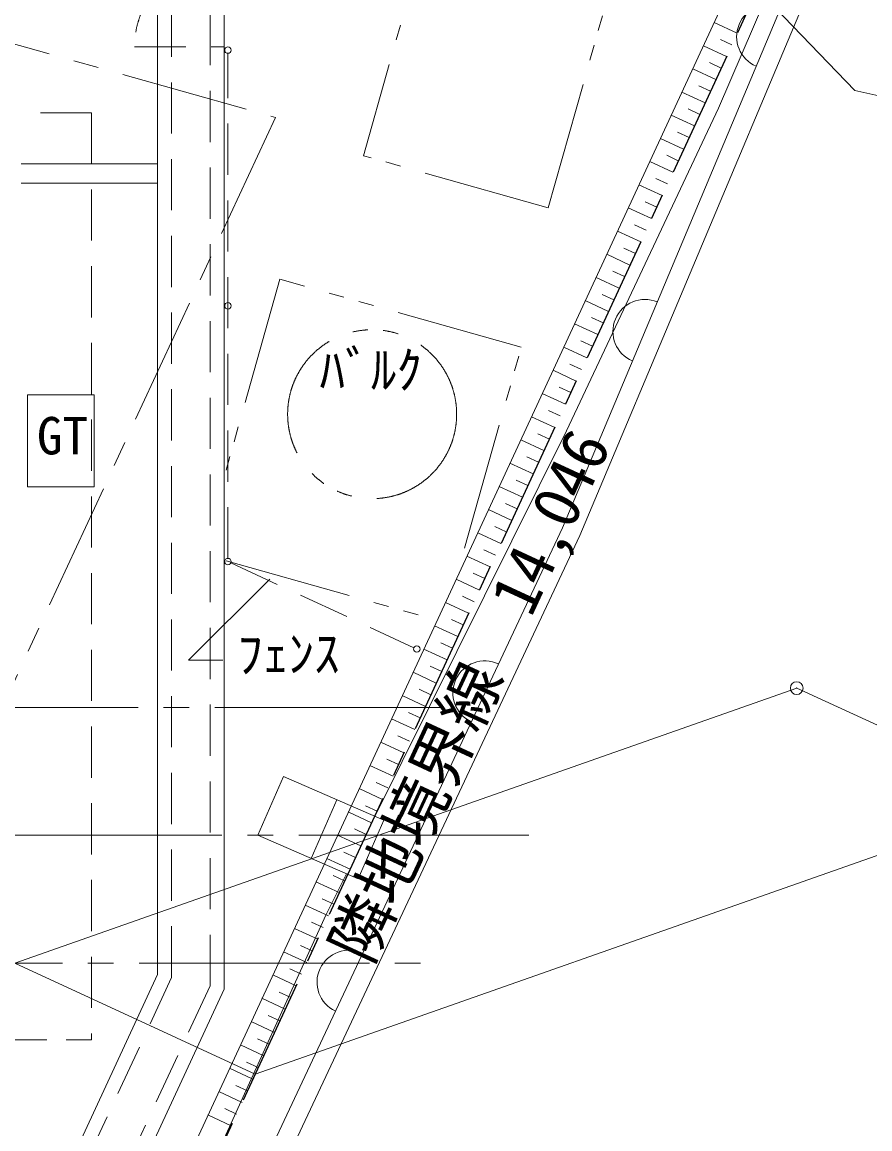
# Model space of a CAD drawing. Units: millimetres, scale not verified. Extents: x -56617 to 56645, y -39182 to 40051.
# Drawn here: x 39191 to 45818, y -16009 to -7354 of the extents above; entities that cross this region are included whole.
import ezdxf
from ezdxf.enums import TextEntityAlignment as Align

# ---------------------------------------------------------------- set-up
doc = ezdxf.new("R2010")
doc.units = ezdxf.units.MM
doc.header["$LTSCALE"] = 200
doc.header["$PDMODE"] = 32
doc.header["$PDSIZE"] = 100
for name, pattern in [('CHAIN1', [8, 5, -1, 1, -1]), ('CHAIN2', [12, 9, -1, 1, -1]), ('DASHED2', [3, 2, -1]), ('DOUBLE_CHAIN1', [8.8, 5, -1, 0.6, -0.6, 0.6, -1])]:
    doc.linetypes.add(name, pattern=pattern)
for name, color, linetype, lineweight in [('0-2_仕上', 4, 'Continuous', 9), ('0-3_建具', 7, 'Continuous', 18), ('2-3_建具', 7, 'Continuous', 18), ('2-4_その他1', 3, 'DOUBLE_CHAIN1', 18), ('2-E_2-Eﾚｲﾔ', 4, 'Continuous', 9), ('2-F_2-Fﾚｲﾔ', 4, 'Continuous', 9), ('3-0_通り芯', 7, 'CHAIN2', 18), ('3-3_建具', 7, 'Continuous', 18), ('3-6_その他3', 6, 'CHAIN1', 25), ('3-C_ハッチ4', 3, 'CHAIN1', 18), ('3-F_太線', 3, 'Continuous', 18)]:
    doc.layers.add(name, color=color, linetype=linetype, lineweight=lineweight)
doc.styles.add('ＭＳ ゴシック', font='')
doc.styles.get('ＭＳ ゴシック').set_extended_font_data('MS Gothic')

msp = doc.modelspace()

# ---------------------------------------------------------------- linework, layer by layer
at = {"layer": '0-2_仕上'}
for p, q in [((45670.5, -5932.8), (43414.4, -11308.2)), ((44634.5, -8027.2), (45549.1, -5898)), ((45815.7, -5974.5), (43551.5, -11369.1)), ((43446.2, -10550.9), (44634.5, -8027.2)), ((41948.8, -13565.3), (43446.2, -10550.9)), ((43414.4, -11308.2), (40077.6, -18417)), ((43551.5, -11369.1), (40214.2, -18478.9)), ((41034.4, -13712.3), (41234.2, -13254)), ((41234.2, -13254), (42017.9, -13595.4)), ((41451.4, -13894), (41651.2, -13435.6)), ((41818.2, -14053.8), (42017.9, -13595.4)), ((41034.4, -13712.3), (41818.2, -14053.8)), ((41564.9, -14338.1), (41726.1, -14013.7)), ((39711.8, -18413.4), (41564.9, -14338.1))]:
    msp.add_line(p, q, dxfattribs=at)
for centre, start, end in [((45026.2, -7467.9), 67.23207, 247.23207), ((44058.7, -9773.1), 67.23207, 247.23207), ((42808.3, -12599.5), 64.85505, 244.85505), ((41746, -14862.6), 64.85505, 244.85505)]:
    msp.add_arc(centre, 250, start, end, dxfattribs=at)
at = {"layer": '0-3_建具'}
for p, q in [((40249.5, -8612.8), (40249.5, -4531.3)), ((39184.2, -8462.8), (40249.5, -8462.8)), ((39184.2, -8612.8), (40249.5, -8612.8)), ((40249.5, -14801.1), (40249.5, -8612.8)), ((40769.5, -14915.6), (40769.5, -8612.8)), ((40249.5, -14801.1), (38817.7, -17892.8)), ((40769.5, -14915.6), (39150, -18412.8))]:
    msp.add_line(p, q, dxfattribs=at)
at = {"layer": '0-3_建具', "linetype": 'DASHED2'}
for p, q in [((40359.5, -14825.3), (40359.5, -4548.3)), ((40659.5, -14891.4), (40659.5, -4594.7)), ((40359.5, -14825.3), (38888, -18002.8)), ((40659.5, -14891.4), (39079.7, -18302.8))]:
    msp.add_line(p, q, dxfattribs=at)
at = {"layer": '0-3_建具'}
msp.add_lwpolyline([(40769.5, -8612.8), (40769.5, -4870.1), (40769.5, -4611.7)], dxfattribs=at)
at = {"layer": '2-3_建具'}
msp.add_lwpolyline([(40008.9, -1979.6), (45699.9, -7888.3), (46919.9, -8160.6)], dxfattribs=at)
at = {"layer": '2-4_その他1'}
for p, q in [((43304.1, -8805.1), (41860.4, -8398.2)), ((42649.6, -11468.2), (43092.6, -9896.5)), ((40785.1, -11566.2), (42394.3, -12019.6))]:
    msp.add_line(p, q, dxfattribs=at)
for points in [[(43304.1, -8805.1), (43982.2, -6398.8), (42538.4, -5991.9), (41860.4, -8398.2)], [(43092.6, -9896.5), (41206, -9364.8), (40785.1, -10858.7)]]:
    msp.add_lwpolyline(points, dxfattribs=at)
msp.add_lwpolyline([(39753.7, -10267.7), (39233.7, -10267.7), (39233.7, -10987.7), (39753.7, -10987.7)], close=True, dxfattribs=at)
msp.add_circle((41926.9, -10419.9), 660.5, dxfattribs=at)
at = {"layer": '2-E_2-Eﾚｲﾔ'}
for p, q in [((39341.7, -18712.8), (45091.7, -6295.8)), ((44600.4, -7357.1), (44781.5, -7441)), ((44739.5, -7531.6), (44649, -7489.6)), ((44516.5, -7538.2), (44697.6, -7622.1)), ((44655.7, -7712.7), (44565.1, -7670.7)), ((44432.6, -7719.3), (44613.8, -7803.2)), ((44571.8, -7893.8), (44481.2, -7851.8)), ((44348.7, -7900.5), (44529.9, -7984.4)), ((44487.9, -8075), (44397.3, -8033)), ((44264.8, -8081.6), (44446, -8165.5)), ((44404.1, -8256.1), (44313.4, -8214.2)), ((44180.9, -8262.8), (44362.1, -8346.8)), ((44320.1, -8437.4), (44229.5, -8395.4)), ((44096.9, -8444), (44278.2, -8528)), ((44013, -8625.3), (44194.3, -8709.3)), ((44236.2, -8618.6), (44145.6, -8576.6)), ((43929, -8806.6), (44110.3, -8890.6)), ((44152.3, -8799.9), (44061.6, -8757.9)), ((43845, -8987.9), (44026.4, -9071.9)), ((44068.3, -8981.2), (43977.7, -8939.2)), ((43761, -9169.2), (43942.4, -9253.3)), ((43984.4, -9162.6), (43893.7, -9120.6)), ((43900.4, -9344), (43809.7, -9301.9)), ((43677, -9350.6), (43858.4, -9434.6)), ((43816.4, -9525.4), (43725.7, -9483.3)), ((43593, -9532), (43774.4, -9616.1)), ((43732.4, -9706.8), (43641.7, -9664.8)), ((43508.9, -9713.5), (43690.4, -9797.5)), ((43648.4, -9888.3), (43557.6, -9846.2)), ((43424.9, -9894.9), (43606.4, -9979)), ((43564.4, -10069.8), (43473.6, -10027.7)), ((43340.8, -10076.4), (43522.3, -10160.5)), ((43480.3, -10251.3), (43389.5, -10209.2)), ((43256.7, -10258), (43438.3, -10342.1)), ((43172.6, -10439.5), (43354.2, -10523.6)), ((43396.3, -10432.8), (43305.5, -10390.8)), ((43088.5, -10621.1), (43270.1, -10705.2)), ((43312.2, -10614.4), (43221.4, -10572.4)), ((43004.4, -10802.7), (43186, -10886.9)), ((43228.1, -10796.1), (43137.3, -10754)), ((42920.3, -10984.4), (43101.9, -11068.5)), ((43144, -10977.7), (43053.2, -10935.6)), ((43059.9, -11159.4), (42969, -11117.3)), ((42836.1, -11166.1), (43017.8, -11250.2)), ((42975.7, -11341.1), (42884.9, -11299)), ((42751.9, -11347.8), (42933.7, -11432)), ((42891.6, -11522.8), (42800.7, -11480.7)), ((42667.8, -11529.5), (42849.5, -11613.7)), ((42807.4, -11704.6), (42716.5, -11662.5)), ((42583.6, -11711.3), (42765.4, -11795.5)), ((42723.3, -11886.4), (42632.4, -11844.3)), ((42499.4, -11893.1), (42681.2, -11977.3)), ((42639.1, -12068.2), (42548.2, -12026.1)), ((42415.1, -12074.9), (42597, -12159.2)), ((42330.9, -12256.8), (42512.8, -12341)), ((42554.9, -12250.1), (42463.9, -12208)), ((42246.6, -12438.7), (42428.6, -12522.9)), ((42470.7, -12432), (42379.7, -12389.9)), ((42162.4, -12620.6), (42344.3, -12704.9)), ((42386.4, -12613.9), (42295.5, -12571.8)), ((42078.1, -12802.6), (42260.1, -12886.8)), ((42302.2, -12795.9), (42211.2, -12753.7)), ((42217.9, -12977.8), (42126.9, -12935.7)), ((41993.8, -12984.5), (42175.8, -13068.8)), ((42133.7, -13159.9), (42042.7, -13117.7)), ((41909.5, -13166.5), (42091.5, -13250.9)), ((42049.4, -13341.9), (41958.4, -13299.7)), ((41825.2, -13348.6), (42007.2, -13432.9)), ((41965.1, -13524), (41874, -13481.8)), ((41740.8, -13530.7), (41922.9, -13615)), ((41880.8, -13706.1), (41789.7, -13663.9)), ((41656.5, -13712.8), (41838.6, -13797.1)), ((41796.5, -13888.2), (41705.4, -13846)), ((41572.1, -13894.9), (41754.3, -13979.3)), ((41487.7, -14077.1), (41669.9, -14161.5)), ((41712.1, -14070.4), (41621, -14028.2)), ((41403.4, -14259.3), (41585.6, -14343.7)), ((41627.8, -14252.6), (41536.7, -14210.4)), ((41319, -14441.5), (41501.2, -14525.9)), ((41543.4, -14434.8), (41452.3, -14392.6)), ((41234.5, -14623.7), (41416.8, -14708.2)), ((41459, -14617), (41367.9, -14574.8)), ((41374.6, -14799.3), (41283.5, -14757.1)), ((41150.1, -14806), (41332.4, -14890.5)), ((41290.2, -14981.6), (41199, -14939.4)), ((41065.6, -14988.3), (41248, -15072.8)), ((41205.8, -15164), (41114.6, -15121.8)), ((40981.2, -15170.7), (41163.6, -15255.2)), ((41121.3, -15346.4), (41030.1, -15304.1)), ((40896.7, -15353.1), (41079.1, -15437.6)), ((41036.9, -15528.8), (40945.7, -15486.5)), ((40812.2, -15535.5), (40994.7, -15620)), ((40727.7, -15717.9), (40910.2, -15802.4)), ((40952.4, -15711.2), (40861.2, -15669)), ((40643.2, -15900.4), (40825.7, -15984.9)), ((40867.9, -15893.7), (40776.7, -15851.4))]:
    msp.add_line(p, q, dxfattribs=at)
at = {"layer": '2-F_2-Fﾚｲﾔ'}
for centre in [(40799.5, -7572.8), (40799.5, -9572.8)]:
    msp.add_circle(centre, 25, dxfattribs=at)
at = {"layer": '3-0_通り芯'}
for p, q in [((19097.1, -12712.8), (42481.6, -12712.8)), ((43153.1, -13712.8), (37039.2, -13712.8)), ((4105.6, -14712.8), (42481.6, -14712.8))]:
    msp.add_line(p, q, dxfattribs=at)
at = {"layer": '3-3_建具', "linetype": 'DASHED2'}
for p, q in [((40069.5, -7547.8), (40769.5, -7547.8)), ((40799.5, -11547.8), (40799.5, -7597.8)), ((39734.2, -8062.8), (37184.2, -8062.8)), ((39734.2, -8062.8), (37734.2, -8062.8)), ((39734.2, -8062.8), (39734.2, -15312.8)), ((39734.2, -8062.8), (39734.2, -15312.8)), ((40822.1, -11583.3), (42253.6, -12246.2)), ((37184.2, -15312.8), (39734.2, -15312.8)), ((37734.2, -15312.8), (39734.2, -15312.8))]:
    msp.add_line(p, q, dxfattribs=at)
at = {"layer": '3-3_建具'}
for q in [(41126.2, -11710.7), (40759.9, -12344.3)]:
    msp.add_line((40492.6, -12344.3), q, dxfattribs=at)
at = {"layer": '3-3_建具', "linetype": 'DASHED2'}
msp.add_arc((40769.5, -7547.8), 700, 88.72104, 180, dxfattribs=at)
at = {"layer": '3-6_その他3'}
msp.add_line((45371.8, -6167), (39469.5, -18912.8), dxfattribs=at)
at = {"layer": '3-C_ハッチ4'}
msp.add_line((41170.6, -8099.9), (37552.6, -15912.8), dxfattribs=at)
msp.add_lwpolyline([(39894.3, 2558.7), (36898.7, -6896.1), (41170.6, -8099.9)], dxfattribs=at)
at = {"layer": '3-F_太線'}
for p, q in [((45246.3, -12562.5), (39134.2, -14712.8)), ((45246.3, -12562.5), (47128, -13430.5)), ((47128, -13430.5), (41011.7, -15582.3))]:
    msp.add_line(p, q, dxfattribs=at)
at = {"layer": '3-F_太線', "color": 4, "lineweight": 9}
msp.add_line((39134.2, -14712.8), (41011.7, -15582.3), dxfattribs=at)
for centre in [(40799.5, -11572.8), (42276.2, -12256.7)]:
    msp.add_circle(centre, 25, dxfattribs=at)
at = {"layer": '3-F_太線'}
msp.add_point((45246.3, -12562.5), dxfattribs=at)

# ---------------------------------------------------------------- texts
at = {"layer": '2-F_2-Fﾚｲﾔ', "style": 'ＭＳ ゴシック'}
for s, p in [('ﾊﾞﾙｸ', (41516.2, -10308.8)), ('GT', (39306.4, -10822.8))]:
    msp.add_text(s, height=293.3, dxfattribs=at).set_placement(p, align=Align.BOTTOM_LEFT)
at = {"layer": '3-F_太線', "style": 'ＭＳ ゴシック'}
msp.add_text('隣地境界線\u300014,046', height=366.6, rotation=65.152, dxfattribs=at).set_placement((42008.5, -14786.8), align=Align.BOTTOM_LEFT)
at = {"layer": '3-F_太線', "color": 4, "style": 'ＭＳ ゴシック'}
msp.add_text('ﾌｪﾝｽ', height=293.3, dxfattribs=at).set_placement((40873.1, -12527.6), align=Align.BOTTOM_LEFT)

doc.saveas('drawing.dxf')
